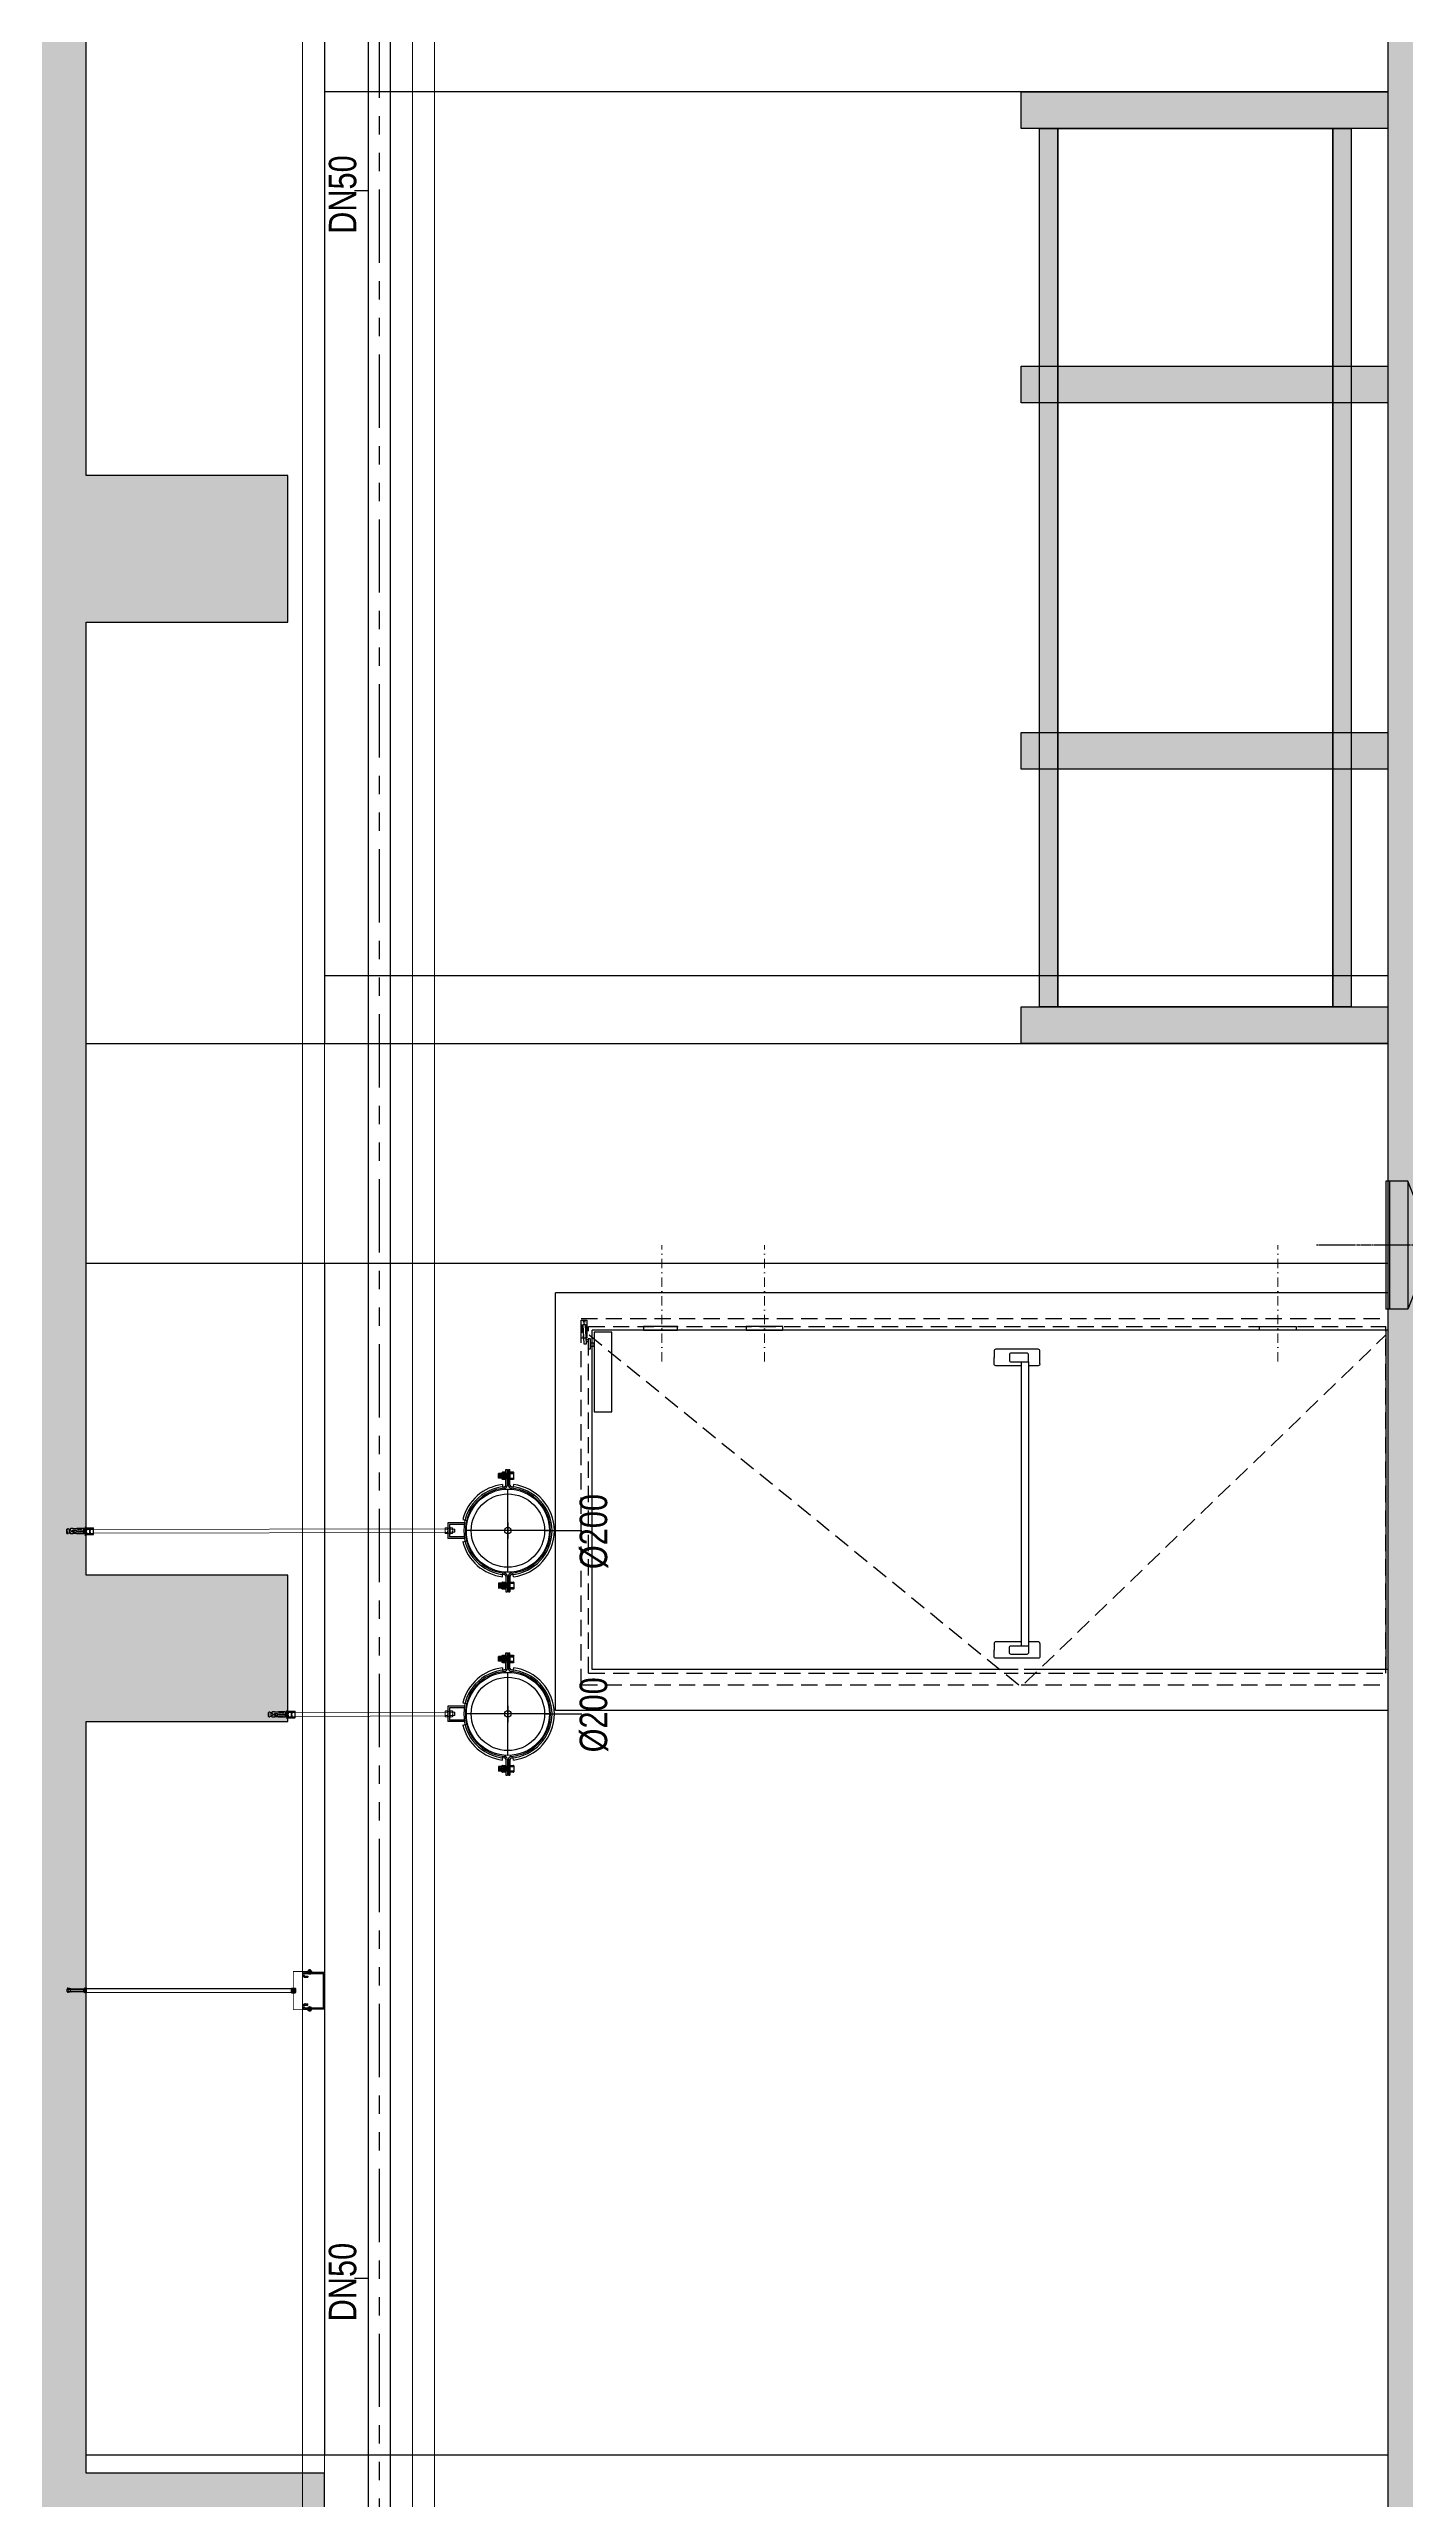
# Model space of a CAD drawing. Header units: millimetres. Extents: x -379292 to 1221486, y 92049 to 447512.
# Drawn here: x -33176 to -29475, y 144998 to 151682 of the extents above; entities that cross this region are included whole.
import ezdxf
from ezdxf.enums import TextEntityAlignment as Align

# ---------------------------------------------------------------- set-up
doc = ezdxf.new("R2010")
doc.units = ezdxf.units.MM
for name, pattern in [('ACISOTGB', [9, 4, -1, 1, -1, 1, -1]), ('CENTER', [2, 1.25, -0.25, 0.25, -0.25]), ('CENTRE', [50.8, 31.75, -6.35, 6.35, -6.35]), ('DASHDOT', [25.4, 12.7, -6.35, 0, -6.35]), ('HIDDEN', [9.525, 6.35, -3.175]), ('SOGUKSU1', [72, 60, -6, 0, -6])]:
    doc.linetypes.add(name, pattern=pattern)
for name, color, linetype, lineweight in [('05_AXIS EQUIPMENT', 8, 'DASHDOT', 9), ('1-MIMARI', 8, 'Continuous', 9), ('1-YANGIN BORUSU-2', 5, 'SOGUKSU1', 30), ('1-YANGIN BORUSU-3', 1, 'SOGUKSU1', 30), ('e_kesit_cizgisi', 7, 'Continuous', 9)]:
    doc.layers.add(name, color=color, linetype=linetype, lineweight=lineweight)
for name, color, linetype in [('05_CLADDING ALUMINIUM', 1, 'Continuous'), ('05_CONCRETE', 6, 'Continuous'), ('05_CONCRETE VIEW', 142, 'Continuous'), ('05_HATCH CONCRETE', 141, 'Continuous'), ('05_VIEW 2', 2, 'Continuous'), ('05_VIEW 5', 5, 'Continuous'), ('1-PISSU-BORUSU', 6, 'PIS'), ('E-CT-TEXT', 7, 'Continuous'), ('INKA', 142, 'Continuous'), ('M_YANGIN_SPR_ CAP', 7, 'Continuous'), ('OZD_TAVA', 50, 'Continuous')]:
    doc.layers.add(name, color=color, linetype=linetype)
doc.styles.add('cagdas', font='arial.ttf', dxfattribs={"width": 0.8, "height": 20})
doc.styles.add('DOA.ARIAL', font='arial.ttf')
doc.styles.get("Standard").update_dxf_attribs({"font": 'segoeuil.ttf'})
doc.linetypes.add('PIS', pattern='A,2.5,-0.09,[")",Standard,S=0.1,R=0,X=0,Y=-0.05],-0.035', length=2.625)
doc.linetypes.add('ZIGZAG', pattern='A,0.0001,-0.2,[131,ltypeshp.shx,S=0.2,R=0,X=-0.2,Y=0],-0.4,[131,ltypeshp.shx,S=0.2,R=180,X=0.2,Y=0],-0.2', length=0.8001)
pattern_1 = [(225, (-8686.666, 32930.851), (6.735192, -6.735192), []), (225, (-8693.402, 32930.851), (6.735192, -6.735192), [4.7625, -2.38125])]

# ---------------------------------------------------------------- blocks, each defined once
blk = doc.blocks.new('*U1055')
at = {"ltscale": 7}
for p, q in [((-70, 0), (-70, 2270)), ((1070, 2270), (-70, 2270)), ((1070, 0), (1070, 2270)), ((32, 0), (32, 2170)), ((958, 2170), (32, 2170)), ((958, 1008.5), (958, 2170)), ((958, 0), (958, 991.5))]:
    blk.add_line(p, q, dxfattribs=at)
at = {"linetype": 'HIDDEN', "ltscale": 7}
for p, q in [((0, 2200), (0, 0)), ((1000, 2200), (0, 2200)), ((22, 2180), (22, 5)), ((968, 2180), (22, 2180)), ((968, 2180), (968, 1008.3)), ((1000, 2200), (1000, 0)), ((968, 991.7), (968, 5)), ((968, 5), (22, 5))]:
    blk.add_line(p, q, dxfattribs=at)
for p, q in [((118.5, 999.9), (892.7, 999.9)), ((118.5, 979.9), (911.6, 979.9))]:
    blk.add_line(p, q)
at = {"ltscale": 4}
for points in [[(19.4, 2185), (54.1, 2185), (54.1, 2200.4), (4.4, 2200.4), (4.4, 2185), (19.4, 2185)], [(57.5, 2186.5), (57.5, 2181.5)], [(63.7, 2181.5), (63.7, 2185.8)], [(75.8, 2174.3), (75.8, 2165), (67.8, 2165), (67.8, 2174.3)]]:
    blk.add_lwpolyline(points, dxfattribs=at)
for points in [[(38.2, 2200.4), (17, 2200.4), (17, 2197.9), (38.2, 2197.9)], [(38.2, 2187.4), (17, 2187.4), (17, 2185), (38.2, 2185)], [(17.1, 2196), (69.5, 2193), (69.5, 2185.8), (17.1, 2188.8)], [(37, 2165), (254.8, 2165), (254.8, 2116.5), (37, 2116.5)], [(55.3, 2181.5), (82.9, 2181.5), (82.9, 2174.3), (55.3, 2174.3)]]:
    blk.add_lwpolyline(points, close=True, dxfattribs=at)
at = {"linetype": 'HIDDEN', "ltscale": 7, "flags": 128}
blk.add_lwpolyline([(45, 2178), (1005, 1000), (45, 5)], dxfattribs=at)
at = {"ltscale": 7}
for points in [[(22, 1937), (22, 2030), (32, 2030), (32, 1937)], [(22, 1650), (22, 1750), (32, 1750), (32, 1650)], [(22, 350), (22, 250), (32, 250), (32, 350)]]:
    blk.add_lwpolyline(points, close=True, dxfattribs=at)
for points in [[(124, 948.9), (89, 948.9, -0.414214), (84, 953.9), (84, 1068.9, -0.414214), (89, 1073.9), (106.5, 1073.9)], [(129, 999.9), (129, 1068.9, 0.414214), (124, 1073.9), (106.5, 1073.9)], [(882.2, 999.9), (882.2, 1068.9, -0.414214), (887.2, 1073.9), (904.7, 1073.9)], [(887.2, 948.9), (922.2, 948.9, 0.414214), (927.2, 953.9), (927.2, 1068.9, 0.414214), (922.2, 1073.9), (904.7, 1073.9)], [(124, 948.9, 0.414214), (129, 953.9), (129, 979.9)], [(887.2, 948.9, -0.414214), (882.2, 953.9), (882.2, 979.9)]]:
    blk.add_lwpolyline(points, format="xyb")
at = {"ltscale": 20}
for points in [[(99.5, 979.9, -0.414214), (94.5, 984.9), (94.5, 1027, -0.414214), (99.5, 1032), (113.5, 1032, -0.414214), (118.5, 1027), (118.5, 979.9), (99.5, 979.9)], [(911.6, 979.9, 0.414214), (916.6, 984.9), (916.6, 1027, 0.414214), (911.6, 1032), (897.7, 1032, 0.414214), (892.7, 1027), (892.7, 979.9), (911.6, 979.9)]]:
    blk.add_lwpolyline(points, format="xyb", dxfattribs=at)
at = {"ltscale": 4}
blk.add_circle((9.7, 2191.9), 2.92, dxfattribs=at)
blk.add_arc((48.8, 2191.9), 2.92, 48.6465, 124.668, dxfattribs=at)
at = {"layer": '05_AXIS EQUIPMENT', "ltscale": 2}
for p, q in [((117.6, 1980), (-199.6, 1980)), ((117.6, 1700), (-199.6, 1700)), ((117.6, 300), (-199.6, 300))]:
    blk.add_line(p, q, dxfattribs=at)
at = {"layer": '05_CLADDING ALUMINIUM', "ltscale": 7}
blk.add_line((958, 4), (32, 4), dxfattribs=at)
blk = doc.blocks.new('202_KorkulukGorDikme')
at = {"ltscale": 25}
h = blk.add_hatch(color=253, dxfattribs=at)
h.dxf.hatch_style = 1
h.paths.add_polyline_path([(-50, 0), (-50, 1000), (50, 1000), (50, 0)])
at = {"color": 0, "linetype": 'ByBlock', "ltscale": 25}
blk.add_lwpolyline([(-50, 0), (-50, 1000), (50, 1000), (50, 0)], close=True, dxfattribs=at)
blk = doc.blocks.new('*U1065')
at = {"ltscale": 25}
h = blk.add_hatch(color=253, dxfattribs=at)
h.dxf.hatch_style = 1
h.paths.add_polyline_path([(100, 950), (2496.9, 950), (2496.9, 900), (100, 900)])
h = blk.add_hatch(color=253, dxfattribs=at)
h.dxf.hatch_style = 1
h.paths.add_polyline_path([(100, 150), (2496.9, 150), (2496.9, 100), (100, 100)])
at = {"color": 0, "linetype": 'ByBlock', "ltscale": 25}
for points in [[(100, 950), (2496.9, 950), (2496.9, 900), (100, 900)], [(100, 150), (2496.9, 150), (2496.9, 100), (100, 100)]]:
    blk.add_lwpolyline(points, close=True, dxfattribs=at)
at = {"color": 0}
blk.add_lwpolyline([(100, 900), (2496.9, 900), (2496.9, 150), (100, 150)], close=True, dxfattribs=at)
at = {"ltscale": 25}
for p in [(50, 0), (798.5, 0), (1798.5, 0), (2546.9, 0)]:
    blk.add_blockref('202_KorkulukGorDikme', p, dxfattribs=at)
blk = doc.blocks.new('A$C6a8db8d0')
at = {"layer": '05_HATCH CONCRETE', "ltscale": 25, "transparency": 33554671}
h = blk.add_hatch(dxfattribs=at)
h.set_pattern_fill('ANSI33', color=256, scale=1.5, angle=180)
h.set_pattern_definition(pattern_1)
h.paths.add_polyline_path([(-8625, 1080), (-8625, 1145), (-8270, 1145), (-8270, 1080), (-8220, 1080), (-8220, 1145), (-8015, 1145), (-8015, 1090), (-7975, 1090), (-7975, 1145), (-7715, 1145), (-7715, 1090), (-7675, 1090), (-7675, 1145), (-7470, 1145), (-7470, 1080), (-7420, 1080), (-7420, 1145), (-7215, 1145), (-7215, 1090), (-7175, 1090), (-7175, 1145), (-6915, 1145), (-6915, 1090), (-6875, 1090), (-6875, 1145), (-6670, 1145), (-6670, 1080), (-6620, 1080), (-6620, 1145), (-6415, 1145), (-6415, 1090), (-6375, 1090), (-6375, 1145), (-6115, 1145), (-6115, 1090), (-6075, 1090), (-6075, 1145), (-5870, 1145), (-5870, 1080), (-5820, 1080), (-5820, 1145), (-5615, 1145), (-5615, 1090), (-5575, 1090), (-5575, 1145), (-5315, 1145), (-5315, 1090), (-5275, 1090), (-5275, 1145), (-5070, 1145), (-5070, 1080), (-5020, 1080), (-5020, 1145), (-4815, 1145), (-4815, 1090), (-4775, 1090), (-4775, 1145), (-4515, 1145), (-4515, 1090), (-4475, 1090), (-4475, 1145), (-4270, 1145), (-4270, 1080), (-4220, 1080), (-4220, 1145), (-4015, 1145), (-4015, 1090), (-3975, 1090), (-3975, 1145), (-3715, 1145), (-3715, 1090), (-3675, 1090), (-3675, 1145), (-3470, 1145), (-3470, 1080), (-3420, 1080), (-3420, 1145), (-3215, 1145), (-3215, 1090), (-3175, 1090), (-3175, 1145), (-2915, 1145), (-2915, 1090), (-2875, 1090), (-2875, 1145), (-2670, 1145), (-2670, 1080), (-2620, 1080), (-2620, 1145), (-2415, 1145), (-2415, 1090), (-2375, 1090), (-2375, 1145), (-2205, 1145), (-2205, 1090), (-2165, 1090), (-2165, 1145), (-1955, 1145), (-1955, 1080), (-1905, 1080), (-1905, 1160), (-8655, 1160), (-8655, 1180), (-8675, 1180), (-8675, 1080)])
h = blk.add_hatch(dxfattribs=at)
h.set_pattern_fill('ANSI33', color=256, scale=1.5, angle=180)
h.set_pattern_definition(pattern_1)
h.paths.add_polyline_path([(-8675, 790), (-8675, 420), (-8725, 420), (-8725, 370), (9165, 370), (9165, 420), (9115, 420), (9115, 810), (9095, 810), (9095, 790), (5815, 790), (5815, 810), (5795, 810), (5795, 790), (-1895, 790), (-1895, 710), (-1845, 710), (-1845, 775), (-1635, 775), (-1635, 720), (-1595, 720), (-1595, 775), (-1335, 775), (-1335, 720), (-1295, 720), (-1295, 775), (-1090, 775), (-1090, 710), (-1040, 710), (-1040, 775), (-835, 775), (-835, 720), (-795, 720), (-795, 775), (-535, 775), (-535, 720), (-495, 720), (-495, 775), (-290, 775), (-290, 710), (-240, 710), (-240, 775), (-35, 775), (-35, 720), (5, 720), (5, 775), (265, 775), (265, 720), (305, 720), (305, 775), (510, 775), (510, 710), (560, 710), (560, 775), (765, 775), (765, 720), (805, 720), (805, 775), (1065, 775), (1065, 720), (1105, 720), (1105, 775), (1310, 775), (1310, 710), (1360, 710), (1360, 775), (1565, 775), (1565, 720), (1605, 720), (1605, 775), (1865, 775), (1865, 720), (1905, 720), (1905, 775), (2110, 775), (2110, 710), (2160, 710), (2160, 775), (2365, 775), (2365, 720), (2405, 720), (2405, 775), (2665, 775), (2665, 720), (2705, 720), (2705, 775), (2910, 775), (2910, 710), (2960, 710), (2960, 775), (3165, 775), (3165, 720), (3205, 720), (3205, 775), (3465, 775), (3465, 720), (3505, 720), (3505, 775), (3710, 775), (3710, 710), (3760, 710), (3760, 775), (3965, 775), (3965, 720), (4005, 720), (4005, 775), (4265, 775), (4265, 720), (4305, 720), (4305, 775), (4510, 775), (4510, 710), (4560, 710), (4560, 775), (4765, 775), (4765, 720), (4805, 720), (4805, 775), (5065, 775), (5065, 720), (5105, 720), (5105, 775), (5310, 775), (5310, 710), (5360, 710), (5360, 775), (5540, 775), (5540, 720), (5580, 720), (5580, 775), (5760, 775), (5760, 710), (5810, 710), (5810, 775), (6110, 775), (6110, 710), (6160, 710), (6160, 775), (6365, 775), (6365, 720), (6405, 720), (6405, 775), (6665, 775), (6665, 720), (6705, 720), (6705, 775), (6910, 775), (6910, 710), (6960, 710), (6960, 775), (7165, 775), (7165, 720), (7205, 720), (7205, 775), (7465, 775), (7465, 720), (7505, 720), (7505, 775), (7710, 775), (7710, 710), (7760, 710), (7760, 775), (7965, 775), (7965, 720), (8005, 720), (8005, 775), (8265, 775), (8265, 720), (8305, 720), (8305, 775), (8510, 775), (8510, 710), (8560, 710), (8560, 775), (8790, 775), (8790, 720), (8830, 720), (8830, 775), (9085, 775), (9085, 420), (-8645, 420), (-8645, 775), (-8270, 775), (-8270, 710), (-8220, 710), (-8220, 775), (-8015, 775), (-8015, 720), (-7975, 720), (-7975, 775), (-7715, 775), (-7715, 720), (-7675, 720), (-7675, 775), (-7470, 775), (-7470, 710), (-7420, 710), (-7420, 775), (-7215, 775), (-7215, 720), (-7175, 720), (-7175, 775), (-6915, 775), (-6915, 720), (-6875, 720), (-6875, 775), (-6670, 775), (-6670, 710), (-6620, 710), (-6620, 775), (-6415, 775), (-6415, 720), (-6375, 720), (-6375, 775), (-6115, 775), (-6115, 720), (-6075, 720), (-6075, 775), (-5870, 775), (-5870, 710), (-5820, 710), (-5820, 775), (-5615, 775), (-5615, 720), (-5575, 720), (-5575, 775), (-5315, 775), (-5315, 720), (-5275, 720), (-5275, 775), (-5070, 775), (-5070, 710), (-5020, 710), (-5020, 775), (-4815, 775), (-4815, 720), (-4775, 720), (-4775, 775), (-4515, 775), (-4515, 720), (-4475, 720), (-4475, 775), (-4270, 775), (-4270, 710), (-4220, 710), (-4220, 775), (-4015, 775), (-4015, 720), (-3975, 720), (-3975, 775), (-3715, 775), (-3715, 720), (-3675, 720), (-3675, 775), (-3470, 775), (-3470, 710), (-3420, 710), (-3420, 775), (-3215, 775), (-3215, 720), (-3175, 720), (-3175, 775), (-2915, 775), (-2915, 720), (-2875, 720), (-2875, 775), (-2670, 775), (-2670, 710), (-2620, 710), (-2620, 775), (-2435, 775), (-2435, 720), (-2395, 720), (-2395, 775), (-2175, 775), (-2175, 720), (-2135, 720), (-2135, 775), (-1955, 775), (-1955, 710), (-1905, 710), (-1905, 790)])
at = {"layer": '05_CONCRETE'}
for points in [[(-4775, 1145), (-4515, 1145), (-4515, 1090), (-4475, 1090), (-4475, 1145), (-4270, 1145), (-4270, 1080), (-4220, 1080), (-4220, 1145), (-4015, 1145), (-4015, 1090), (-3975, 1090), (-3975, 1145), (-3715, 1145), (-3715, 1090), (-3675, 1090), (-3675, 1145), (-3470, 1145)], [(-1905, 790), (-8675, 790)]]:
    blk.add_lwpolyline(points, dxfattribs=at)
at = {"layer": '05_CONCRETE VIEW', "ltscale": 20, "flags": 128}
for points in [[(-4215, 1145), (-4215, 790)], [(-3890, 790), (-3890, 1145)], [(-3830, 1145), (-3830, 790)], [(-3890, 1080), (-4215, 1080)], [(-3475, 1080), (-3830, 1080)]]:
    blk.add_lwpolyline(points, dxfattribs=at)
at = {"layer": '05_CONCRETE VIEW', "color": 250, "ltscale": 20, "flags": 128}
for points in [[(-3811.5, 790), (-3811.5, 1080)], [(-3570.31, 790), (-3570.31, 1080)]]:
    blk.add_lwpolyline(points, dxfattribs=at)
at = {"layer": '05_VIEW 2', "ltscale": 25, "xscale": 0.1, "yscale": 0.1, "zscale": 0.1}
blk.add_blockref('*U1065', (-3830, 790), dxfattribs=at)
at = {"layer": '05_VIEW 5', "xscale": -0.1, "yscale": 0.1, "zscale": 0.1}
blk.add_blockref('*U1055', (-3905, 790), dxfattribs=at)
blk = doc.blocks.new('A$C126178c8')
at = {"layer": '1-YANGIN BORUSU-2', "color": 30, "ltscale": 25}
for p, q in [((-12, 17.5), (-12, -17.5)), ((-6, 17.5), (-12, 17.5)), ((-11, 17.5), (-11, -17.5)), ((-1, 5), (-6, 17.5)), ((-6, 17.5), (-6, -17.5)), ((-1, 5), (0, 5)), ((-1, 5), (-1, -5)), ((0, 5), (0, -5)), ((-1, -5), (-6, -17.5)), ((-1, -5), (0, -5)), ((-6, -17.5), (-12, -17.5))]:
    blk.add_line(p, q, dxfattribs=at)
blk = doc.blocks.new('A$Cdf426c59')
at = {"layer": '1-PISSU-BORUSU', "color": 1, "linetype": 'DASHDOT', "ltscale": 7.5}
for p, q in [((0, -5.67), (0, 5.67)), ((5.67, 0), (-5.67, 0))]:
    blk.add_line(p, q, dxfattribs=at)
at = {"layer": '1-PISSU-BORUSU', "color": 1, "linetype": 'Continuous'}
blk.add_circle((0, 0), 5.67, dxfattribs=at)
at = {"layer": '1-PISSU-BORUSU', "linetype": 'Continuous'}
blk.add_circle((0, 0), 5, dxfattribs=at)
blk = doc.blocks.new('INKA M12 SOMUN')
at = {"layer": 'INKA', "linetype": 'Continuous'}
for p, q in [((4150.36, 639.91), (4150.36, 640.71)), ((4150.46, 640.81), (4152.06, 640.81)), ((4152.06, 639.81), (4150.46, 639.81)), ((4150.66, 639.81), (4150.66, 640.81)), ((4151.86, 640.81), (4151.86, 639.81)), ((4152.16, 640.71), (4152.16, 639.91))]:
    blk.add_line(p, q, dxfattribs=at)
at = {"layer": 'INKA', "linetype": 'ZIGZAG', "ltscale": 0.1}
for p, q in [((4150.66, 639.81), (4150.66, 640.81)), ((4151.86, 639.81), (4151.86, 640.81))]:
    blk.add_line(p, q, dxfattribs=at)
at = {"layer": 'INKA', "linetype": 'Continuous'}
for centre, start, end in [((4150.46, 640.71), 90, 180), ((4150.46, 639.91), 180, 270), ((4152.06, 640.71), 0, 90), ((4152.06, 639.91), 270, 0)]:
    blk.add_arc(centre, 0.1, start, end, dxfattribs=at)
at = {"style": 'cagdas'}
for p in [(4150.49, 640), (4151.99, 640)]:
    blk.add_text('INKA M12 SOMUN', height=0.0525, rotation=90, dxfattribs=at).set_placement(p, align=Align.TOP_LEFT)
blk = doc.blocks.new('PULM12')
at = {"layer": 'INKA', "linetype": 'Continuous'}
for p, q in [((4155.66, 1097.83), (4155.66, 1097.58)), ((4155.66, 1097.83), (4158.06, 1097.83)), ((4155.66, 1097.58), (4158.06, 1097.58)), ((4156.26, 1097.83), (4156.26, 1097.58)), ((4157.46, 1097.83), (4157.46, 1097.58)), ((4158.06, 1097.83), (4158.06, 1097.58))]:
    blk.add_line(p, q, dxfattribs=at)
at = {"style": 'cagdas'}
for p in [(4155.78, 1097.73), (4157.59, 1097.73)]:
    blk.add_text('INKA M12 PUL', height=0.039, dxfattribs=at).set_placement(p, align=Align.TOP_LEFT)
blk = doc.blocks.new('A$Ca5a3e651')
at = {"layer": 'INKA', "linetype": 'Continuous'}
h = blk.add_hatch(dxfattribs=at)
h.set_pattern_fill('ACAD_ISO10W100', color=256, scale=0.021111, angle=-90, style=0)
h.set_pattern_definition([(90, (413.14908, -104.13396), (0.105555556, -2e-17), [0.253333333, -0.063333333, 0.010555556, -0.063333333])])
h.paths.add_polyline_path([(0.55, 15.62), (0.55, 14.36), (-2.61, 14.36), (-2.61, 15.62)])
h = blk.add_hatch(dxfattribs=at)
h.set_pattern_fill('ACAD_ISO10W100', color=256, scale=0.021111, angle=-90, style=0)
h.set_pattern_definition([(270, (413.14908, 104.13396), (0.105555556, -2e-17), [0.253333333, -0.063333333, 0.010555556, -0.063333333])])
h.paths.add_polyline_path([(0.55, -15.62), (0.55, -14.36), (-2.61, -14.36), (-2.61, -15.62)])
at = {"layer": 'INKA'}
for p, q in [((-2.61, 14.36), (-2.61, 15.62)), ((0.55, 15.62), (-2.61, 15.62)), ((0.55, 14.36), (-2.61, 14.36)), ((-0.55, 16.68), (-0.13, 16.68)), ((-0.55, 12.42), (-0.55, 16.68)), ((-0.13, 12.42), (-0.13, 16.68)), ((0.13, 12.42), (0.13, 16.68)), ((0.13, 16.68), (0.55, 16.68)), ((0.55, 12.42), (0.55, 16.68)), ((-1.5, 12.58), (-1.37, 11.53)), ((1.5, 12.58), (1.37, 11.53)), ((-11.85, 2.11), (-16.36, 2.11)), ((-16.36, 2.11), (-16.36, -2.11)), ((-15.94, 1.69), (-15.94, -1.69)), ((-11.91, 1.69), (-15.94, 1.69)), ((-12.29, 3.06), (-11.27, 2.8)), ((2.22, 0), (-2.22, 0)), ((0, 2.22), (0, -2.22)), ((-11.85, -2.11), (-16.36, -2.11)), ((-11.91, -1.69), (-15.94, -1.69)), ((-12.29, -3.06), (-11.27, -2.8)), ((-1.5, -12.58), (-1.37, -11.53)), ((-0.55, -12.42), (-0.55, -16.68)), ((-0.13, -12.42), (-0.13, -16.68)), ((0.13, -12.42), (0.13, -16.68)), ((0.55, -12.42), (0.55, -16.68)), ((1.5, -12.58), (1.37, -11.53)), ((0.55, -14.36), (-2.61, -14.36)), ((-2.61, -14.36), (-2.61, -15.62)), ((0.55, -15.62), (-2.61, -15.62)), ((-0.55, -16.68), (-0.13, -16.68)), ((0.13, -16.68), (0.55, -16.68))]:
    blk.add_line(p, q, dxfattribs=at)
blk.add_circle((0, 0), 0.886, dxfattribs=at)
for centre, radius, start, end in [((0, 0), 12.67, 96.78537, 166.0366), ((0, 0), 12.03, 94.49602, 265.50398), ((0, 0), 11.61, 94.49602, 265.50398), ((-0.98, 12.42), 0.422, 274.49602, 0), ((-0.98, 12.42), 0.844, 274.49602, 0), ((0.98, 12.42), 0.844, 180, 265.50398), ((0.98, 12.42), 0.422, 180, 265.50398), ((0, 0), 11.61, 274.49602, 85.50398), ((0, 0), 12.03, 274.49602, 85.50398), ((0, 0), 12.67, 276.78537, 83.21463), ((0, 0), 12.67, 193.9634, 263.21463), ((-0.98, -12.42), 0.422, 0, 85.50398), ((-0.98, -12.42), 0.844, 0, 85.50398), ((0.98, -12.42), 0.844, 94.49602, 180), ((0.98, -12.42), 0.422, 94.49602, 180)]:
    blk.add_arc(centre, radius, start, end, dxfattribs=at)
at = {"layer": '1-PISSU-BORUSU', "color": 6, "xscale": 2, "yscale": 2, "zscale": 2}
blk.add_blockref('A$Cdf426c59', (0, 0), dxfattribs=at)
at = {"layer": 'INKA', "linetype": 'Continuous', "yscale": 1.055555555555556, "zscale": 1.055555555555556, "rotation": 270}
for name, p, xscale in [('INKA M12 SOMUN', (-676.97, -4366.9), -1.055555555555556), ('PULM12', (-1158.69, -4372.81), -1.055555555555556), ('INKA M12 SOMUN', (-674.8, -4366.9), -1.055555555555556), ('INKA M12 SOMUN', (-676.97, 4366.9), 1.055555555555556), ('PULM12', (-1158.69, 4372.81), 1.055555555555556), ('INKA M12 SOMUN', (-674.8, 4366.9), 1.055555555555556)]:
    blk.add_blockref(name, p, dxfattribs=dict(at, xscale=xscale))
blk = doc.blocks.new('smn')
for p, q in [((-0.8, 0.55), (-0.65, 0.64)), ((-0.8, 0.55), (-0.8, 0.09)), ((-0.8, 0.09), (-0.65, 0)), ((0.65, 0.64), (-0.65, 0.64)), ((0.65, 0), (-0.65, 0)), ((-0.4, 0.55), (-0.4, 0.09)), ((0.4, 0.55), (0.4, 0.09)), ((0.8, 0.55), (0.65, 0.64)), ((0.8, 0.09), (0.65, 0)), ((0.8, 0.55), (0.8, 0.09))]:
    blk.add_line(p, q)
for centre, radius, start, end in [((-0.65, 0.24), 0.404, 51.78679, 90), ((-0.65, 0.4), 0.404, 270, 308.21321), ((0, -0.33), 0.967, 65.5673, 114.4327), ((0, 0.97), 0.967, 245.5673, 294.4327), ((0.65, 0.24), 0.404, 90, 128.21321), ((0.65, 0.4), 0.404, 231.78679, 270)]:
    blk.add_arc(centre, radius, start, end)
blk = doc.blocks.new('A$C23387eba')
h = blk.add_hatch()
h.set_pattern_fill('ANSI31', color=241, scale=1500, style=0)
h.set_pattern_definition([(315, (-421266.87, 1258294.907), (10.60660172, 10.60660172), [])])
h.paths.add_polyline_path([(44, 395), (64, 506), (57, 516), (53, 516), (32, 396), (32, 68), (44, 68)])
h.paths.add_polyline_path([(-44, 68), (-32, 68), (-32, 396), (-53, 516), (-57, 516), (-64, 506), (-44, 395)])
h = blk.add_hatch()
h.set_pattern_fill('ANSI31', color=241, scale=1000, angle=90, style=0)
h.set_pattern_definition([(45, (-421266.87, 1258294.907), (-7.07106781, 7.07106781), [])])
edge = h.paths.add_edge_path()
edge.add_line((-26, 496), (-35, 496))
edge.add_ellipse((-35, 484), major_axis=(-8.49, 8.49), ratio=1, start_angle=-44.99996, end_angle=55.00004)
edge.add_line((-47, 482), (-41, 446))
edge.add_ellipse((-29, 448), major_axis=(8.49, 8.49), ratio=1, start_angle=145.00004, end_angle=225.00004)
edge.add_line((-29, 436), (-26, 436))
edge.add_line((-26, 436), (-26, 496))
edge = h.paths.add_edge_path()
edge.add_line((26, 496), (35, 496))
edge.add_ellipse((35, 484), major_axis=(8.49, 8.49), ratio=1, start_angle=305.00004, end_angle=405.00004, ccw=False)
edge.add_line((47, 482), (41, 446))
edge.add_ellipse((29, 448), major_axis=(-8.49, 8.49), ratio=1, start_angle=135.00004, end_angle=215.00004, ccw=False)
edge.add_line((29, 436), (26, 436))
edge.add_line((26, 436), (26, 496))
at = {"color": 241}
for p, q in [((-64, 506, 996), (-57, 516, 996)), ((-44, 395, 996), (-64, 506, 996)), ((-57, 516, 996), (-32, 516, 996)), ((-32, 396, 996), (-53, 516, 996)), ((-41, 446, 996), (-47, 482, 996)), ((-44, 68, 996), (-44, 395, 996)), ((-26, 68, 996), (-44, 68, 996)), ((-26, 68, 996), (-44, 68, 996)), ((-35, 496, 996), (35, 496, 996)), ((-32, 530, 996), (-26, 536, 996)), ((-32, 496, 996), (-32, 530, 996)), ((-32, 436, 996), (-32, 496, 996)), ((-32, 68, 996), (-32, 436, 996)), ((29, 436, 996), (-29, 436, 996)), ((-26, 536, 996), (-26, 496, 996)), ((-26, 536, 996), (26, 536, 996)), ((-26, 496, 996), (-26, 436, 996)), ((-26, 496, 996), (-26, 436, 996)), ((-26, 436, 996), (-26, 68, 996)), ((32, 530, 996), (26, 536, 996)), ((26, 536, 996), (26, 496, 996)), ((26, 496, 996), (26, 436, 996)), ((26, 436, 996), (26, 68, 996)), ((44, 68, 996), (26, 68, 996)), ((44, 68, 996), (26, 68, 996)), ((32, 496, 996), (32, 530, 996)), ((32, 396, 996), (53, 516, 996)), ((32, 516, 996), (57, 516, 996)), ((32, 436, 996), (32, 496, 996)), ((32, 68, 996), (32, 436, 996)), ((47, 482, 996), (41, 446, 996)), ((44, 394, 996), (64, 506, 996)), ((44, 68, 996), (44, 396, 996)), ((64, 506, 996), (57, 516, 996))]:
    blk.add_line(p, q, dxfattribs=at)
at = {"color": 241, "extrusion": (0, 0, -1)}
for centre, major_axis, start_param, end_param in [((-35, 484, 996), (-8.49, 8.49), 5.323254, 7.068583), ((-29, 448, 996), (-8.49, 8.49), 3.92699, 5.323254), ((29, 448, 996), (-8.49, 8.49), 2.530727, 3.92699), ((35, 484, 996), (8.49, 8.49), -0.785399, 0.95993)]:
    blk.add_ellipse(centre, major_axis=major_axis, ratio=1, start_param=start_param, end_param=end_param, dxfattribs=at)
at = {"layer": 'E-CT-TEXT'}
for p, q in [((-52, 64), (52, 64)), ((-52, 64), (-52, 56)), ((-52, 56), (52, 56)), ((52, 64), (52, 56))]:
    blk.add_line(p, q, dxfattribs=at)
at = {"layer": 'E-CT-TEXT', "xscale": 80, "yscale": 80, "zscale": 80}
blk.add_blockref('smn', (0, 0), dxfattribs=at)
blk = doc.blocks.new('cıvata -pul')
for p, q in [((52, 59), (-52, 59)), ((-52, 59), (-52, 54)), ((52, 54), (-52, 54)), ((52, 59), (52, 54))]:
    blk.add_line(p, q)
at = {"xscale": 80, "yscale": 80, "zscale": 80}
blk.add_blockref('smn', (0, 0), dxfattribs=at)
blk = doc.blocks.new('CIVATA')
for p, q in [((-21.5, 0.1, -5674.6), (-20.1, 0.1, -5674.6)), ((-20.1, 0.1, -5674.6), (-20.1, -0.1, -5674.6)), ((-18.9, 5.9, -5674.6), (-18.5, 5.9, -5674.6)), ((-18.5, 5.9, -5674.6), (-18.5, -5.9, -5674.6)), ((-18.5, 3, -5674.6), (-7, 3, -5674.6)), ((-18.5, 3, -5674.6), (-16.7, 1.9, -1418.7)), ((-16.7, 1.9, -1418.7), (-16.7, -1.9, -1418.7)), ((-15.6, -6.7, -5674.6), (-15.6, 6.7, -5674.6)), ((-15.6, 6.7, -5674.6), (-14.9, 6.7, -5674.6)), ((-14.9, 6.7, -5674.6), (-14.9, -4.9, -5674.6)), ((-14.2, 6, -5674.6), (-14.9, 4.9, -5674.6)), ((-10.7, 6, -5674.6), (-14.2, 6, -5674.6)), ((-10.7, 3, -5674.6), (-14.2, 3, -5674.6)), ((-10.7, 6, -5674.6), (-10.1, 4.9, -5674.6)), ((-10.1, 4.9, -5674.6), (-10.1, -4.9, -5674.6)), ((-7, 3, -1418.7), (-7, -3, -1418.7)), ((-21.5, -0.1, -5674.6), (-20.1, -0.1, -5674.6)), ((-18.5, -5.9, -5674.6), (-18.9, -5.9, -5674.6)), ((-18.5, -3, -5674.6), (-16.7, -1.9, -1418.7)), ((-18.5, -3, -5674.6), (-7, -3, -5674.6)), ((-15.6, -6.7, -5674.6), (-14.9, -6.7, -5674.6)), ((-14.9, -4.6, -5674.6), (-14.9, -6.7, -5674.6)), ((-14.2, -6, -5674.6), (-14.9, -4.9, -5674.6)), ((-10.7, -3, -5674.6), (-14.2, -3, -5674.6)), ((-10.7, -6, -5674.6), (-14.2, -6, -5674.6)), ((-10.7, -6, -5674.6), (-10.1, -4.9, -5674.6))]:
    blk.add_line(p, q)
for centre, radius, start, end in [((-14.4, 0.3, -5674.6), 7.17, 129.56707, 181.67754), ((-11.8, 4.9, -5674.6), 3.03, 180, 218.21321), ((-7.6, 0, -5674.6), 7.25, 155.5673, 204.4327), ((-13.1, 4.9, -5674.6), 3.03, 321.78679, 0), ((-17.3, 0, -5674.6), 7.25, 335.5673, 24.4327), ((-14.4, -0.3, -5674.6), 7.17, 178.32246, 230.43293), ((-11.8, -4.9, -5674.6), 3.03, 141.78679, 180), ((-13.1, -4.9, -5674.6), 3.03, 0, 38.21321)]:
    blk.add_arc(centre, radius, start, end)
blk = doc.blocks.new('*U1216')
at = {"layer": 'e_kesit_cizgisi', "ltscale": 25}
blk.add_line((-0.46, -60.06), (0.57, -60.06), dxfattribs=at)
at = {"layer": 'e_kesit_cizgisi', "ltscale": 25, "const_width": 0.2, "elevation": 0.2}
for points in [[(-5.2, -121.56), (-5.2, -116.54), (0.2, -116.54)], [(5.18, -121.56), (5.18, -116.54), (-0.23, -116.54)]]:
    blk.add_lwpolyline(points, dxfattribs=at)
at = {"layer": 'OZD_TAVA', "color": 31, "true_color": 0xfecc66}
for p, q in [((-0.46, -60.06, -0.02), (-0.51, -116.54, 0.2)), ((0.57, -60.06, -0.02), (0.51, -116.54, 0.2))]:
    blk.add_line(p, q, dxfattribs=at)
at = {"layer": 'OZD_TAVA', "color": 1}
for p, q in [((-5.02, -119.87, -0.04), (-5.02, -125.06, -0.04)), ((-4.72, -119.65, -0.04), (-4.72, -124.76, -0.04)), ((-3.97, -119.65, -0.04), (-3.97, -120.49, -0.04)), ((-3.67, -119.87, -0.04), (-3.67, -120.49, -0.04)), ((3.64, -119.87, -0.04), (3.64, -120.49, -0.04)), ((3.94, -119.65, -0.04), (3.94, -120.49, -0.04)), ((3.94, -119.65, -0.04), (3.94, -120.49, -0.04)), ((4.68, -119.65, -0.04), (4.68, -124.76, -0.04)), ((4.98, -119.87, -0.04), (4.98, -125.06, -0.04)), ((-5.02, -125.06, -0.04), (4.99, -125.06, -0.28)), ((-4.72, -124.76, -0.04), (4.69, -124.76, -0.28)), ((-3.97, -120.49, -0.04), (-3.67, -120.49, -0.04)), ((3.94, -120.49, -0.04), (3.64, -120.49, -0.04)), ((3.94, -120.49, -0.04), (3.64, -120.49, -0.04))]:
    blk.add_line(p, q, dxfattribs=at)
for centre, radius, start, end in [((-4.35, -119.75, -0.04), 0.684, 349.6444, 190.3556), ((-4.35, -119.75, -0.04), 0.385, 13.81853, 166.18147), ((4.31, -119.75, -0.04), 0.684, 349.6444, 190.3556), ((4.31, -119.75, -0.04), 0.385, 13.81853, 166.18147)]:
    blk.add_arc(centre, radius, start, end, dxfattribs=at)
at = {"layer": 'E-CT-TEXT', "xscale": 0.009855724012972203, "yscale": 0.009855724012972203, "zscale": 0.009855724012972203}
for p in [(-0.01, -116.52, 0.2), (-0.01, -117.13, 0.2)]:
    blk.add_blockref('cıvata -pul', p, dxfattribs=at)
at = {"layer": 'E-CT-TEXT', "yscale": 0.08000000000000028, "zscale": 0.08000000000000028, "rotation": 180}
for p, xscale in [((-6.2, -120.98, 453.93), 0.08000000000000028), ((6.17, -120.98, 453.93), -0.08000000000000028)]:
    blk.add_blockref('CIVATA', p, dxfattribs=dict(at, xscale=xscale))
at = {"layer": 'e_kesit_cizgisi', "ltscale": 25, "xscale": 0.01, "yscale": 0.01, "zscale": 0.01}
blk.add_blockref('A$C23387eba', (0.05, -60.06), dxfattribs=at)
blk = doc.blocks.new('A$Cc4a6e48b')
at = {"color": 1, "linetype": 'ACISOTGB', "ltscale": 5}
blk.add_line((15, 1498.02), (15, 7868.31), dxfattribs=at)
at = {"color": 7, "ltscale": 0.5}
for p, q in [((-70.29, 4661.36), (-70.29, 4662.53)), ((-70.17, 4661.36), (-70.18, 4662.52)), ((-69.58, 4662.45), (-69.97, 4662.58)), ((-69.57, 4661.43), (-69.97, 4661.3)), ((-69.42, 4662.45), (-69.58, 4662.45)), ((-69.57, 4661.43), (-69.58, 4662.45)), ((-69.42, 4661.43), (-69.57, 4661.43)), ((-69.18, 4662.68), (-69.42, 4662.6)), ((-69.42, 4662.6), (-69.42, 4662.31)), ((-69.42, 4662.31), (-69.05, 4661.94)), ((-69.42, 4661.57), (-69.05, 4661.94)), ((-69.42, 4661.29), (-69.42, 4661.57)), ((-69.18, 4661.21), (-69.42, 4661.29)), ((-68.66, 4662.68), (-69.18, 4662.68)), ((-68.65, 4661.21), (-69.18, 4661.21)), ((-69.05, 4661.94), (-68.68, 4661.94)), ((-68.68, 4661.69), (-68.68, 4662.2)), ((-68.68, 4662.2), (-67.89, 4662.2)), ((-68.68, 4661.69), (-67.89, 4661.69)), ((-68.66, 4662.68), (-68.56, 4662.6)), ((-68.65, 4661.21), (-68.56, 4661.29)), ((-67.69, 4662.6), (-68.56, 4662.6)), ((-67.69, 4661.29), (-68.56, 4661.29)), ((-68.33, 4661.69), (-68.33, 4662.2)), ((-67.89, 4662.2), (-67.63, 4661.95)), ((-67.89, 4661.69), (-67.63, 4661.95)), ((-67.6, 4662.68), (-67.69, 4662.6)), ((-67.6, 4661.21), (-67.69, 4661.29)), ((-67.63, 4661.95), (-66.21, 4661.95)), ((-65.67, 4662.68), (-67.6, 4662.68)), ((-65.66, 4661.22), (-67.6, 4661.21)), ((-66.97, 4662.68), (-67.41, 4662.64)), ((-67.41, 4662.64), (-67.41, 4662.41)), ((-67.41, 4662.41), (-66.97, 4662.41)), ((-67.41, 4661.25), (-67.41, 4661.49)), ((-67.41, 4661.49), (-66.97, 4661.49)), ((-66.97, 4661.21), (-67.41, 4661.25)), ((-66.97, 4662.68), (-66.97, 4662.41)), ((-66.97, 4661.21), (-66.97, 4661.49)), ((-66.33, 4662.68), (-66.77, 4662.65)), ((-66.77, 4662.65), (-66.77, 4662.41)), ((-66.77, 4662.41), (-66.33, 4662.41)), ((-66.77, 4661.25), (-66.77, 4661.49)), ((-66.77, 4661.49), (-66.33, 4661.49)), ((-66.33, 4661.22), (-66.77, 4661.25)), ((-66.33, 4662.68), (-66.33, 4662.41)), ((-66.33, 4661.22), (-66.33, 4661.49)), ((-66.09, 4662.07), (-65.89, 4662.07)), ((-66.09, 4661.83), (-65.89, 4661.83)), ((-65.66, 4661.22), (-65.67, 4662.68)), ((-65.25, 4662.68), (-65.48, 4662.68)), ((-65.48, 4662.68), (-65.47, 4661.22)), ((-65.25, 4661.22), (-65.47, 4661.22)), ((-15.29, 4611.36), (-15.29, 4612.53)), ((-15.17, 4611.36), (-15.18, 4612.52)), ((-14.58, 4612.45), (-14.97, 4612.58)), ((-14.42, 4612.45), (-14.58, 4612.45)), ((-14.57, 4611.43), (-14.58, 4612.45)), ((-14.18, 4612.68), (-14.42, 4612.6)), ((-14.42, 4612.6), (-14.42, 4612.31)), ((-14.42, 4612.31), (-14.05, 4611.94)), ((-13.66, 4612.68), (-14.18, 4612.68)), ((-13.68, 4611.69), (-13.68, 4612.2)), ((-13.68, 4612.2), (-12.89, 4612.2)), ((-13.66, 4612.68), (-13.56, 4612.6)), ((-12.69, 4612.6), (-13.56, 4612.6)), ((-13.33, 4611.69), (-13.33, 4612.2)), ((-12.89, 4612.2), (-12.63, 4611.95)), ((-12.6, 4612.68), (-12.69, 4612.6)), ((-10.67, 4612.68), (-12.6, 4612.68)), ((-11.97, 4612.68), (-12.41, 4612.64)), ((-12.41, 4612.64), (-12.41, 4612.41)), ((-12.41, 4612.41), (-11.97, 4612.41)), ((-11.97, 4612.68), (-11.97, 4612.41)), ((-11.33, 4612.68), (-11.77, 4612.65)), ((-11.77, 4612.65), (-11.77, 4612.41)), ((-11.77, 4612.41), (-11.33, 4612.41)), ((-11.33, 4612.68), (-11.33, 4612.41)), ((-10.66, 4611.22), (-10.67, 4612.68)), ((-10.25, 4612.68), (-10.48, 4612.68)), ((-10.48, 4612.68), (-10.47, 4611.22)), ((-14.57, 4611.43), (-14.97, 4611.3)), ((-14.42, 4611.43), (-14.57, 4611.43)), ((-14.42, 4611.57), (-14.05, 4611.94)), ((-14.42, 4611.29), (-14.42, 4611.57)), ((-14.18, 4611.21), (-14.42, 4611.29)), ((-13.65, 4611.21), (-14.18, 4611.21)), ((-14.05, 4611.94), (-13.68, 4611.94)), ((-13.68, 4611.69), (-12.89, 4611.69)), ((-13.65, 4611.21), (-13.56, 4611.29)), ((-12.69, 4611.29), (-13.56, 4611.29)), ((-12.89, 4611.69), (-12.63, 4611.95)), ((-12.6, 4611.21), (-12.69, 4611.29)), ((-12.63, 4611.95), (-11.21, 4611.95)), ((-10.66, 4611.22), (-12.6, 4611.21)), ((-12.41, 4611.25), (-12.41, 4611.49)), ((-12.41, 4611.49), (-11.97, 4611.49)), ((-11.97, 4611.21), (-12.41, 4611.25)), ((-11.97, 4611.21), (-11.97, 4611.49)), ((-11.77, 4611.25), (-11.77, 4611.49)), ((-11.77, 4611.49), (-11.33, 4611.49)), ((-11.33, 4611.22), (-11.77, 4611.25)), ((-11.33, 4611.22), (-11.33, 4611.49)), ((-11.09, 4612.07), (-10.89, 4612.07)), ((-11.09, 4611.83), (-10.89, 4611.83)), ((-10.25, 4611.22), (-10.47, 4611.22))]:
    blk.add_line(p, q, dxfattribs=at)
at = {"color": 7}
for p, q in [((-65, 4663.14), (-65.25, 4663.14)), ((-65.25, 4660.74), (-65.25, 4663.14)), ((-65, 4660.74), (-65.25, 4660.74)), ((-65, 4660.74), (-65, 4663.14)), ((-64.92, 4662.85), (-64.09, 4662.86)), ((-64.92, 4662.55), (-64.09, 4662.55)), ((-64.91, 4661.33), (-64.09, 4661.33)), ((-64.91, 4661.03), (-64.09, 4661.03)), ((-64, 4661.18), (-64, 4662.7)), ((-63.92, 4662.86), (-63.09, 4662.86)), ((-63.92, 4662.55), (-63.09, 4662.55)), ((-63.91, 4661.34), (-63.09, 4661.34)), ((-63.91, 4661.03), (-63.09, 4661.03)), ((-63, 4661.18), (-63, 4662.71)), ((-10, 4613.14), (-10.25, 4613.14)), ((-10.25, 4610.74), (-10.25, 4613.14)), ((-10, 4610.74), (-10, 4613.14)), ((-9.92, 4612.85), (-9.09, 4612.86)), ((-9.92, 4612.55), (-9.09, 4612.55)), ((-9, 4611.18), (-9, 4612.7)), ((-8.92, 4612.86), (-8.09, 4612.86)), ((-8.92, 4612.55), (-8.09, 4612.55)), ((-8, 4611.18), (-8, 4612.71)), ((-10, 4610.74), (-10.25, 4610.74)), ((-9.91, 4611.33), (-9.09, 4611.33)), ((-9.91, 4611.03), (-9.09, 4611.03)), ((-8.91, 4611.34), (-8.09, 4611.34)), ((-8.91, 4611.03), (-8.09, 4611.03))]:
    blk.add_line(p, q, dxfattribs=at)
at = {"color": 7, "linetype": 'Continuous', "lineweight": 5}
for p, q in [((-63, 4662.44), (32.85, 4662.61)), ((-63, 4661.44), (32.85, 4661.61)), ((-8, 4612.44), (32.85, 4612.61)), ((-8, 4611.44), (32.85, 4611.61))]:
    blk.add_line(p, q, dxfattribs=at)
at = {"lineweight": 5}
for p, q in [((32.85, 4661.48), (32.85, 4662.73)), ((32.97, 4662.91), (33.46, 4662.91)), ((32.97, 4662.56), (33.46, 4662.56)), ((32.97, 4661.65), (33.47, 4661.65)), ((32.97, 4661.3), (33.47, 4661.3)), ((33.59, 4661.15), (33.58, 4663.07)), ((34.22, 4661.15), (34.22, 4663.07)), ((34.34, 4662.91), (34.83, 4662.91)), ((34.34, 4662.56), (34.83, 4662.56)), ((34.34, 4661.66), (34.84, 4661.66)), ((34.34, 4661.31), (34.84, 4661.31)), ((34.96, 4661.48), (34.96, 4662.74)), ((34.96, 4662.56), (35.44, 4662.56)), ((34.96, 4661.66), (35.44, 4661.66)), ((35.44, 4661.66), (35.44, 4662.56)), ((35.44, 4662.56), (35.51, 4662.48)), ((35.44, 4661.66), (35.52, 4661.74)), ((35.52, 4661.74), (35.51, 4662.48)), ((32.85, 4611.48), (32.85, 4612.73)), ((32.97, 4612.91), (33.46, 4612.91)), ((32.97, 4612.56), (33.46, 4612.56)), ((33.59, 4611.15), (33.58, 4613.07)), ((34.22, 4611.15), (34.22, 4613.07)), ((34.34, 4612.91), (34.83, 4612.91)), ((34.34, 4612.56), (34.83, 4612.56)), ((34.96, 4611.48), (34.96, 4612.74)), ((34.96, 4612.56), (35.44, 4612.56)), ((35.44, 4611.66), (35.44, 4612.56)), ((35.44, 4612.56), (35.51, 4612.48)), ((35.52, 4611.74), (35.51, 4612.48)), ((32.97, 4611.65), (33.47, 4611.65)), ((32.97, 4611.3), (33.47, 4611.3)), ((34.34, 4611.66), (34.84, 4611.66)), ((34.34, 4611.31), (34.84, 4611.31)), ((34.96, 4611.66), (35.44, 4611.66)), ((35.44, 4611.66), (35.52, 4611.74))]:
    blk.add_line(p, q, dxfattribs=at)
at = {"linetype": 'CENTRE', "lineweight": 5}
for p, q in [((33.74, 4663.07), (33.58, 4663.07)), ((33.75, 4661.15), (33.59, 4661.15)), ((34.06, 4663.07), (34.22, 4663.07)), ((34.06, 4661.15), (34.22, 4661.15)), ((33.74, 4613.07), (33.58, 4613.07)), ((34.06, 4613.07), (34.22, 4613.07)), ((33.75, 4611.15), (33.59, 4611.15)), ((34.06, 4611.15), (34.22, 4611.15))]:
    blk.add_line(p, q, dxfattribs=at)
at = {"color": 7, "linetype": 'Continuous', "lineweight": 15}
for p, q in [((33.89, 4662.81), (33.74, 4662.81)), ((33.9, 4661.39), (34.05, 4661.39)), ((33.89, 4612.81), (33.74, 4612.81)), ((33.9, 4611.39), (34.05, 4611.39))]:
    blk.add_line(p, q, dxfattribs=at)
at = {"color": 7, "ltscale": 0.5}
for centre, radius, start, end in [((-70.24, 4662.36), 0.177, 68.31787, 106.24433), ((-70.24, 4661.53), 0.177, 253.97315, 291.89962), ((-70.03, 4662.42), 0.177, 68.31787, 144.1708), ((-70.03, 4661.47), 0.177, 216.04669, 291.89962), ((-66.09, 4661.95), 0.118, 90.10874, 270.10874), ((-65.89, 4661.95), 0.118, 270.10874, 90.10874), ((-65.57, 4662.7), 0.0963, 189.03644, 351.18104), ((-65.57, 4661.2), 0.0963, 9.03644, 171.18104), ((-15.24, 4612.36), 0.177, 68.31787, 106.24433), ((-15.03, 4612.42), 0.177, 68.31787, 144.1708), ((-10.57, 4612.7), 0.0963, 189.03644, 351.18104), ((-15.24, 4611.53), 0.177, 253.97315, 291.89962), ((-15.03, 4611.47), 0.177, 216.04669, 291.89962), ((-11.09, 4611.95), 0.118, 90.10874, 270.10874), ((-10.89, 4611.95), 0.118, 270.10874, 90.10874), ((-10.57, 4611.2), 0.0963, 9.03644, 171.18104)]:
    blk.add_arc(centre, radius, start, end, dxfattribs=at)
at = {"color": 7}
for centre, radius, start, end in [((-64.83, 4662.7), 0.176, 120.36397, 239.85352), ((-62.84, 4661.95), 2.16, 163.76556, 196.45193), ((-64.82, 4661.18), 0.176, 120.36397, 239.85352), ((-64.18, 4662.7), 0.176, 300.36397, 59.85352), ((-66.16, 4661.94), 2.16, 343.76556, 16.45193), ((-64.18, 4661.18), 0.176, 300.36397, 59.85352), ((-63.83, 4662.7), 0.176, 120.36397, 239.85352), ((-61.84, 4661.95), 2.16, 163.76556, 196.45193), ((-63.82, 4661.18), 0.176, 120.36397, 239.85352), ((-63.18, 4662.71), 0.176, 300.36397, 59.85352), ((-65.16, 4661.94), 2.16, 343.76556, 16.45193), ((-63.18, 4661.18), 0.176, 300.36397, 59.85352), ((-9.83, 4612.7), 0.176, 120.36397, 239.85352), ((-7.84, 4611.95), 2.16, 163.76556, 196.45193), ((-9.18, 4612.7), 0.176, 300.36397, 59.85352), ((-11.16, 4611.94), 2.16, 343.76556, 16.45193), ((-8.83, 4612.7), 0.176, 120.36397, 239.85352), ((-6.84, 4611.95), 2.16, 163.76556, 196.45193), ((-8.18, 4612.71), 0.176, 300.36397, 59.85352), ((-10.16, 4611.94), 2.16, 343.76556, 16.45193), ((-9.82, 4611.18), 0.176, 120.36397, 239.85352), ((-9.18, 4611.18), 0.176, 300.36397, 59.85352), ((-8.82, 4611.18), 0.176, 120.36397, 239.85352), ((-8.18, 4611.18), 0.176, 300.36397, 59.85352)]:
    blk.add_arc(centre, radius, start, end, dxfattribs=at)
at = {"lineweight": 5}
for centre, radius, start, end in [((33.04, 4662.73), 0.188, 110.93084, 249.28664), ((33.76, 4662.11), 0.907, 150.188, 210.02949), ((33.04, 4661.48), 0.188, 110.93084, 249.28664), ((33.4, 4662.73), 0.188, 290.93084, 69.28664), ((32.68, 4662.11), 0.907, 330.188, 30.02949), ((33.4, 4661.48), 0.188, 290.93084, 69.28664), ((34.41, 4662.74), 0.188, 110.93084, 249.28664), ((35.13, 4662.11), 0.907, 150.188, 210.02949), ((34.41, 4661.48), 0.188, 110.93084, 249.28664), ((34.77, 4662.74), 0.188, 290.93084, 69.28664), ((34.05, 4662.11), 0.907, 330.188, 30.02949), ((34.77, 4661.48), 0.188, 290.93084, 69.28664), ((33.04, 4612.73), 0.188, 110.93084, 249.28664), ((33.76, 4612.11), 0.907, 150.188, 210.02949), ((33.4, 4612.73), 0.188, 290.93084, 69.28664), ((32.68, 4612.11), 0.907, 330.188, 30.02949), ((34.41, 4612.74), 0.188, 110.93084, 249.28664), ((35.13, 4612.11), 0.907, 150.188, 210.02949), ((34.77, 4612.74), 0.188, 290.93084, 69.28664), ((34.05, 4612.11), 0.907, 330.188, 30.02949), ((33.04, 4611.48), 0.188, 110.93084, 249.28664), ((33.4, 4611.48), 0.188, 290.93084, 69.28664), ((34.41, 4611.48), 0.188, 110.93084, 249.28664), ((34.77, 4611.48), 0.188, 290.93084, 69.28664)]:
    blk.add_arc(centre, radius, start, end, dxfattribs=at)
at = {"layer": '1-PISSU-BORUSU', "color": 1, "linetype": 'CENTER', "ltscale": 7.5}
blk.add_line((386.03, 4740, 0), (270.47, 4740, 0), dxfattribs=at)
at = {"layer": '1-YANGIN BORUSU-3', "linetype": 'ByBlock', "ltscale": 25}
for p, q in [((12, 1498.02), (12, 7868.31)), ((18, 1498.02), (18, 7868.31))]:
    blk.add_line(p, q, dxfattribs=at)
at = {"layer": 'e_kesit_cizgisi', "color": 6, "ltscale": 25}
blk.add_lwpolyline([(-6, 242), (-6, 10334.64), (0, 10334.64), (0, 242)], close=True, dxfattribs=at)
at = {"layer": 'e_kesit_cizgisi', "color": 5, "ltscale": 25}
blk.add_lwpolyline([(24, 242), (24, 7155.43), (30, 7155.43), (30, 242)], close=True, dxfattribs=at)
at = {"layer": 'M_YANGIN_SPR_ CAP', "ltscale": 0.01}
for p, q in [((8.12, 5027.74), (12, 5027.74)), ((60, 4662.11), (70.13, 4662.11)), ((60, 4612.11), (70.13, 4612.11)), ((8.12, 4458.21), (12, 4458.21))]:
    blk.add_line(p, q, dxfattribs=at)
at = {"ltscale": 25}
for p in [(50, 4662.11), (50, 4612.11)]:
    blk.add_blockref('A$Ca5a3e651', p, dxfattribs=at)
at = {"layer": 'e_kesit_cizgisi', "ltscale": 25, "rotation": 90}
blk.add_blockref('*U1216', (-125.06, 4536.65, 0.16), dxfattribs=at)
at = {"layer": 'M_YANGIN_SPR_ CAP', "ltscale": 0.01, "style": 'DOA.ARIAL', "width": 0.8}
for s, p in [('DN50', (1.14, 5026.63, -15527.66)), ('%%C200', (69.58, 4661.86, -15527.66)), ('%%C200', (69.58, 4611.86, -15527.66)), ('DN50', (1.14, 4457.09, -15527.66))]:
    blk.add_text(s, height=7.5, rotation=90, dxfattribs=at).set_placement(p, align=Align.TOP_CENTER)

msp = doc.modelspace()

# ---------------------------------------------------------------- block references
at = {"layer": '1-MIMARI', "ltscale": 25, "xscale": 10, "yscale": 10, "zscale": 10, "rotation": 90}
msp.add_blockref('A$C6a8db8d0', (-21624.5, 187268.8), dxfattribs=at)

# ---------------------------------------------------------------- next in the draw order: linework, layer by layer
at = {"layer": '1-PISSU-BORUSU', "color": 1, "linetype": 'CENTER', "ltscale": 7.5}
msp.add_line((-28564.2, 148418.8, 0), (-29719.8, 148418.8, 0), dxfattribs=at)

# ---------------------------------------------------------------- next in the draw order: block references
at = {"color": 30, "xscale": 10, "yscale": 10, "zscale": 10}
msp.add_blockref('A$Cc4a6e48b', (-32424.5, 101018.8), dxfattribs=at)
at = {"layer": '1-YANGIN BORUSU-2', "ltscale": 25, "xscale": 10, "yscale": 10, "zscale": 10}
msp.add_blockref('A$C126178c8', (-29409.5, 148418.8, 0), dxfattribs=at)

doc.saveas('drawing.dxf')
